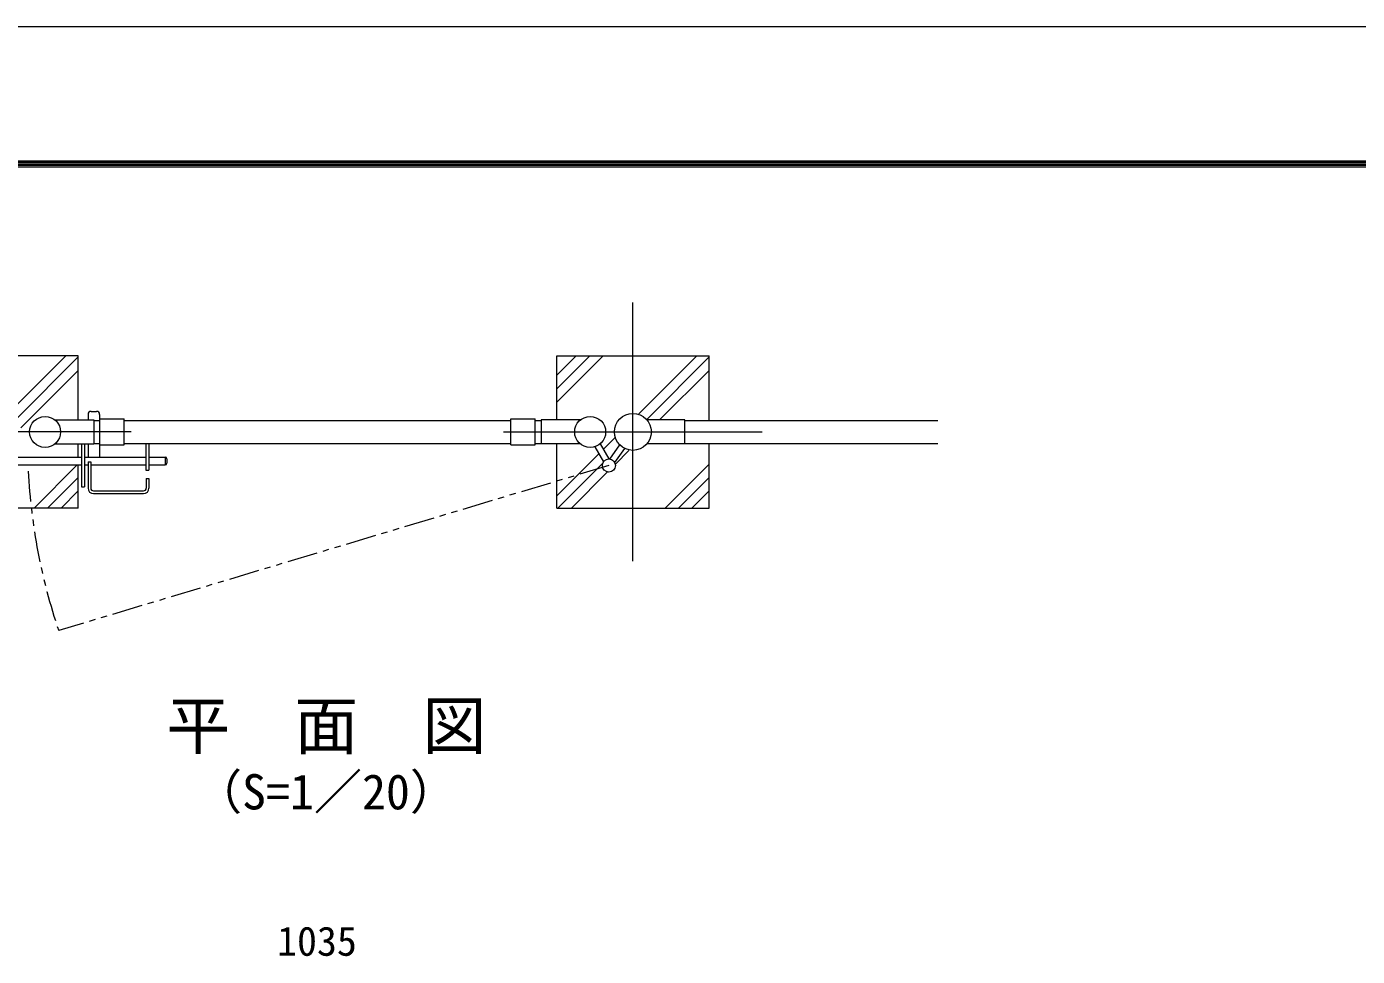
# Model space of a CAD drawing. Units: millimetres, scale not verified. Extents: x -4200 to 4200, y -2970 to 2970.
# Drawn here: x -2539 to -356, y 1444 to 2970 of the extents above; entities that cross this region are included whole.
import ezdxf
from ezdxf.enums import TextEntityAlignment as Align

# ---------------------------------------------------------------- set-up
doc = ezdxf.new("R2010")
doc.units = ezdxf.units.MM
doc.header["$LTSCALE"] = 20
doc.linetypes.add('USER1', pattern=[50.8, 31.75, -6.35, 6.35, -6.35])
doc.linetypes.add('USER3', pattern=[5, 2.5, -0.5, 0.5, -0.5, 0.5, -0.5])
for name, color, linetype, lineweight in [('0-1_D-TTL', 7, 'Continuous', 9), ('0-2_D-TTL-TXT', 7, 'Continuous', 18), ('0-3_D-STR4', 7, 'Continuous', 9), ('0-4_D-BMK', 2, 'USER1', 13), ('0-5_D-STR1', 1, 'Continuous', 18), ('0-7_D-DCR-HCH', 7, 'Continuous', 9), ('0-8_D-STR3', 3, 'Continuous', 13), ('0-9_D-STR-DIM', 7, 'Continuous', 9)]:
    doc.layers.add(name, color=color, linetype=linetype, lineweight=lineweight)
doc.styles.add('ＭＳ ゴシック', font='')
doc.styles.get('ＭＳ ゴシック').set_extended_font_data('MS Gothic')

msp = doc.modelspace()

# ---------------------------------------------------------------- linework, layer by layer
at = {"layer": '0-1_D-TTL', "color": 2, "lineweight": 18}
msp.add_lwpolyline([(-4200, 2970), (4200, 2970), (4200, -2970), (-4200, -2970)], close=True, dxfattribs=at)
at = {"layer": '0-1_D-TTL'}
for points in [[(-3930, 2750), (3930, 2750), (3930, -2750), (-3930, -2750)], [(-3927.5, 2747.5), (3927.5, 2747.5), (3927.5, -2747.5), (-3927.5, -2747.5)], [(-3925, 2745), (3925, 2745), (3925, -2745), (-3925, -2745)], [(-3922.5, 2742.5), (3922.5, 2742.5), (3922.5, -2742.5), (-3922.5, -2742.5)], [(-3920, 2740), (3920, 2740), (3920, -2740), (-3920, -2740)]]:
    msp.add_lwpolyline(points, close=True, dxfattribs=at)
at = {"layer": '0-3_D-STR4'}
for p, q in [((-2454.32, 2429.85), (-2704.32, 2429.85)), ((-2454.32, 2324.55), (-2454.32, 2429.85)), ((-1669.32, 2429.85), (-1419.32, 2429.85)), ((-1669.32, 2324.55), (-1669.32, 2429.85)), ((-1419.32, 2323.85), (-1419.32, 2429.85)), ((-2454.32, 2263.65), (-2454.32, 2285.15)), ((-1669.32, 2179.85), (-1669.32, 2285.15)), ((-2454.32, 2179.85), (-2454.32, 2250.65))]:
    msp.add_line(p, q, dxfattribs=at)
for points in [[(-2454.32, 2179.85), (-2704.32, 2179.85), (-2704.32, 2285.85)], [(-1669.32, 2179.85), (-1419.32, 2179.85), (-1419.32, 2285.85)]]:
    msp.add_lwpolyline(points, dxfattribs=at)
at = {"layer": '0-4_D-BMK'}
for p, q in [((-1544.32, 2092.72), (-1544.32, 2516.99)), ((-2367.19, 2304.85), (-2791.45, 2304.85)), ((-1756.45, 2304.85), (-1332.19, 2304.85))]:
    msp.add_line(p, q, dxfattribs=at)
at = {"layer": '0-4_D-BMK', "linetype": 'USER3'}
msp.add_line((-1583.71, 2249.67), (-2486.38, 1978.89), dxfattribs=at)
msp.add_arc((-1577.22, 2287.65), 960.15, 182.81239, 198.75827, dxfattribs=at)
at = {"layer": '0-5_D-STR1'}
for p, q in [((-2428.72, 2323.85), (-2418.67, 2323.85)), ((-2378.67, 2323.85), (-1744.47, 2323.85)), ((-1704.47, 2323.85), (-1694.52, 2323.85)), ((-1459.32, 2323.85), (-1044.32, 2323.85)), ((-2428.72, 2285.85), (-2418.67, 2285.85)), ((-2378.67, 2285.85), (-1744.47, 2285.85)), ((-1704.47, 2285.85), (-1694.52, 2285.85)), ((-1459.32, 2285.85), (-1044.32, 2285.85))]:
    msp.add_line(p, q, dxfattribs=at)
for centre, radius in [((-2508.67, 2304.85), 25.4), ((-1614.47, 2304.85), 25.4), ((-1544.32, 2304.85), 30.25)]:
    msp.add_circle(centre, radius, dxfattribs=at)
at = {"layer": '0-7_D-DCR-HCH'}
for p, q in [((-2569.65, 2334.68), (-2474.47, 2429.85)), ((-2556.2, 2326.03), (-2454.32, 2427.91)), ((-1669.32, 2353.63), (-1593.1, 2429.85)), ((-1669.32, 2375.73), (-1615.2, 2429.85)), ((-1669.32, 2397.83), (-1637.3, 2429.85)), ((-1534.65, 2334.68), (-1439.47, 2429.85)), ((-1521.18, 2326.05), (-1419.32, 2427.91)), ((-2548.68, 2311.46), (-2454.32, 2405.81)), ((-1500.58, 2324.55), (-1419.32, 2405.81)), ((-1593.03, 2276.3), (-1574.14, 2295.18)), ((-1573.16, 2251.97), (-1550.92, 2274.21)), ((-2526.65, 2179.85), (-2455.85, 2250.65)), ((-1669.32, 2200), (-1600.37, 2268.96)), ((-1667.37, 2179.85), (-1593.85, 2253.37)), ((-1491.65, 2179.85), (-1419.32, 2252.18)), ((-2504.55, 2179.85), (-2454.32, 2230.08)), ((-1645.28, 2179.85), (-1586.01, 2239.12)), ((-1469.55, 2179.85), (-1419.32, 2230.08)), ((-2482.45, 2179.85), (-2454.32, 2207.99)), ((-1447.45, 2179.85), (-1419.32, 2207.99))]:
    msp.add_line(p, q, dxfattribs=at)
at = {"layer": '0-8_D-STR3'}
for p, q in [((-2433.22, 2338.65), (-2424.22, 2338.65)), ((-2492.64, 2324.55), (-2428.72, 2324.55)), ((-2438.22, 2333.65), (-2438.22, 2324.55)), ((-2428.72, 2324.55), (-2428.72, 2285.15)), ((-2419.22, 2333.65), (-2419.22, 2323.85)), ((-2418.67, 2326.15), (-2378.67, 2326.15)), ((-2418.67, 2283.55), (-2418.67, 2326.15)), ((-2378.67, 2283.55), (-2378.67, 2326.15)), ((-1744.47, 2326.15), (-1704.47, 2326.15)), ((-1744.47, 2283.55), (-1744.47, 2326.15)), ((-1704.47, 2283.55), (-1704.47, 2326.15)), ((-1630.51, 2324.55), (-1694.92, 2324.55)), ((-1694.92, 2324.55), (-1694.92, 2285.15)), ((-2492.64, 2285.15), (-2428.72, 2285.15)), ((-2444.22, 2285.15), (-2444.22, 2214.65)), ((-2438.22, 2285.15), (-2438.22, 2263.65)), ((-2419.22, 2285.85), (-2419.22, 2263.65)), ((-2418.67, 2283.55), (-2378.67, 2283.55)), ((-2343.22, 2285.85), (-2343.22, 2242.15)), ((-2338.72, 2285.85), (-2338.72, 2242.15)), ((-1744.47, 2283.55), (-1704.47, 2283.55)), ((-1630.51, 2285.15), (-1694.92, 2285.15)), ((-1606.95, 2280.59), (-1592.78, 2255.54)), ((-1598.16, 2285.38), (-1584.07, 2260.46)), ((-1582.22, 2260.37), (-1565.72, 2283.48)), ((-1574.08, 2254.56), (-1557.58, 2277.67)), ((-1459.32, 2285.15), (-1521.37, 2285.15)), ((-2577.07, 2263.65), (-2448.72, 2263.65)), ((-2571.57, 2250.65), (-2448.72, 2250.65)), ((-2444.22, 2263.65), (-2343.22, 2263.65)), ((-2444.22, 2250.65), (-2438.22, 2250.65)), ((-2438.22, 2255.65), (-2438.22, 2212.65)), ((-2438.22, 2255.65), (-2433.72, 2255.65)), ((-2433.72, 2255.65), (-2433.72, 2212.65)), ((-2433.72, 2250.65), (-2343.22, 2250.65)), ((-2338.72, 2263.65), (-2311.72, 2263.65)), ((-2338.72, 2250.65), (-2311.72, 2250.65)), ((-2311.72, 2263.65), (-2311.72, 2250.65)), ((-2308.72, 2260.65), (-2308.72, 2253.65)), ((-2343.22, 2242.15), (-2338.72, 2242.15)), ((-2342.72, 2228.65), (-2342.72, 2212.65)), ((-2342.72, 2228.65), (-2338.22, 2228.65)), ((-2338.22, 2228.65), (-2338.22, 2212.65)), ((-2429.22, 2208.15), (-2347.22, 2208.15)), ((-2429.22, 2203.65), (-2347.22, 2203.65))]:
    msp.add_line(p, q, dxfattribs=at)
for points in [[(-1459.32, 2285.15), (-1459.32, 2324.55), (-1521.37, 2324.55)], [(-2448.72, 2285.15), (-2448.72, 2214.65), (-2444.22, 2214.65)]]:
    msp.add_lwpolyline(points, dxfattribs=at)
msp.add_circle((-1583.71, 2249.67), 10.8, dxfattribs=at)
for centre, radius, start, end in [((-2433.22, 2333.65), 5, 90, 180), ((-2424.22, 2333.65), 5, 0, 90), ((-2311.72, 2260.65), 3, 0, 90), ((-2311.72, 2253.65), 3, 270, 0), ((-2429.22, 2212.65), 9, 180, 270), ((-2429.22, 2212.65), 4.5, 180, 270), ((-2347.22, 2212.65), 4.5, 270, 0), ((-2347.22, 2212.65), 9, 270, 0)]:
    msp.add_arc(centre, radius, start, end, dxfattribs=at)

# ---------------------------------------------------------------- texts
at = {"layer": '0-2_D-TTL-TXT', "style": 'ＭＳ ゴシック'}
for s, height, p in [('平\u3000面\u3000図', 76.98, (-2309.81, 1761.33)), ('（S=1／20）', 57.77, (-2264.33, 1668.13))]:
    msp.add_text(s, height=height, dxfattribs=at).set_placement(p, align=Align.BOTTOM_LEFT)
at = {"layer": '0-9_D-STR-DIM', "style": 'ＭＳ ゴシック'}
msp.add_text('1035', height=48.09, dxfattribs=at).set_placement((-2128.07, 1430.78), align=Align.BOTTOM_LEFT)

doc.saveas('drawing.dxf')
